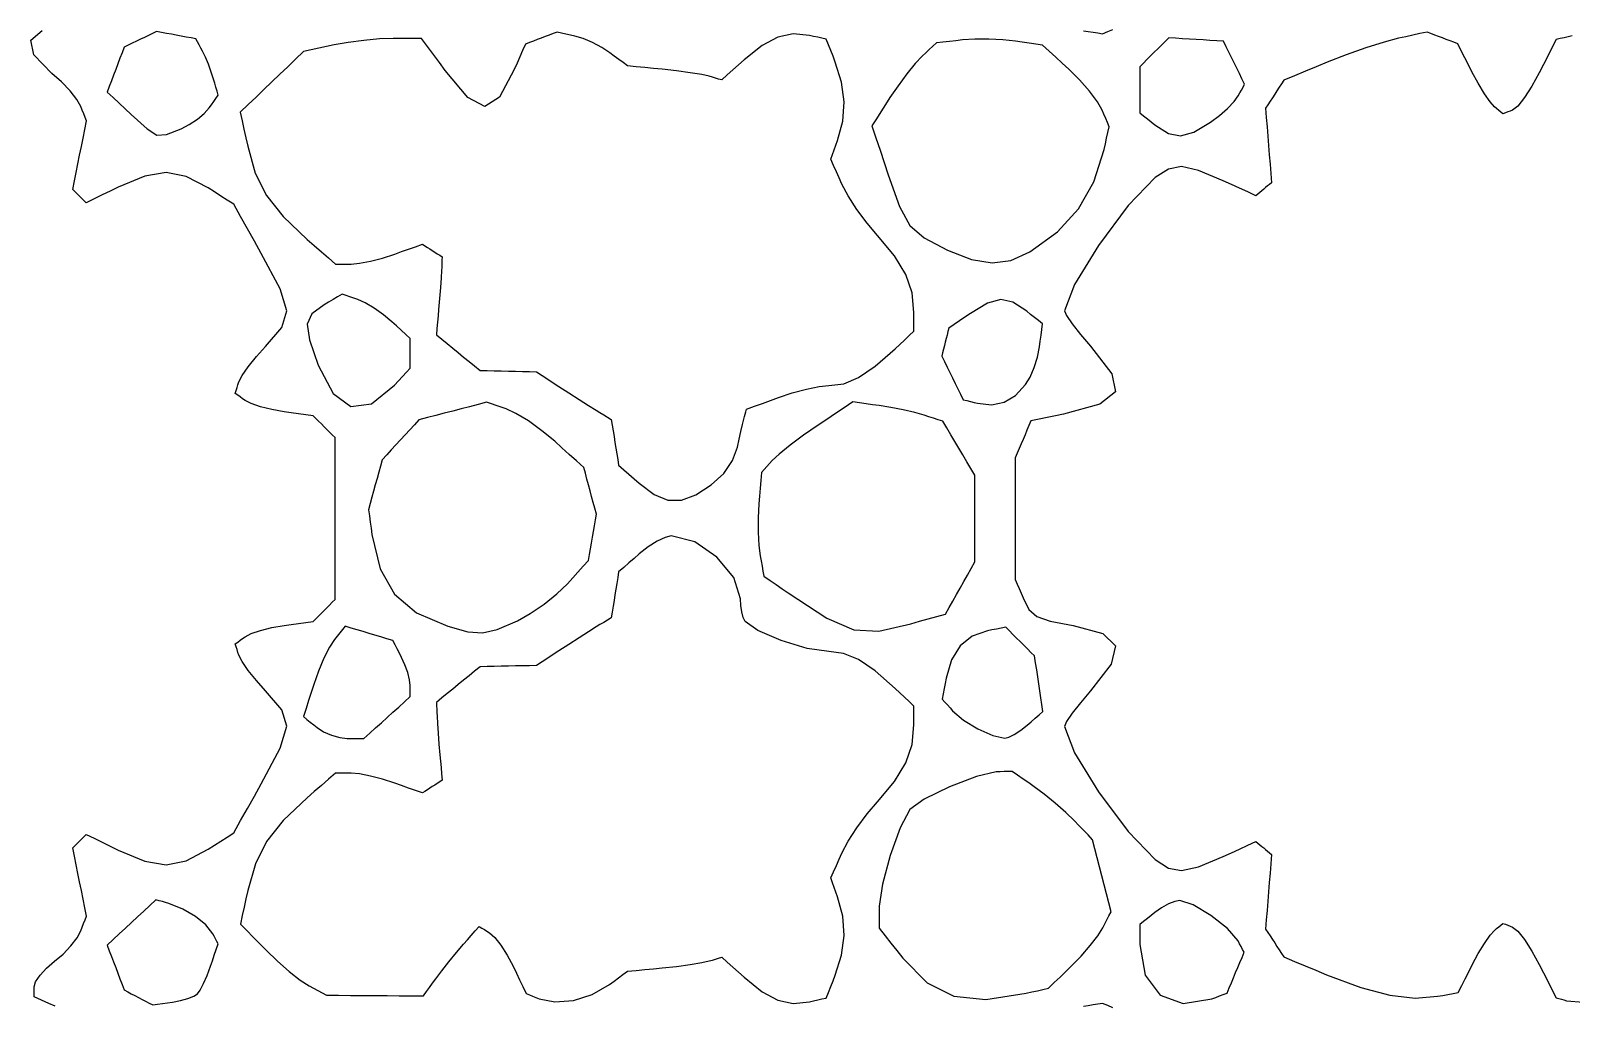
# Model space of a CAD drawing. Extents: x 0 to 409, y 0 to 428.
# Drawn here: x 0.1 to 213, y 146.2 to 281.1 of the extents above; entities that cross this region are included whole.
import ezdxf

# ---------------------------------------------------------------- set-up
doc = ezdxf.new("R2010")
doc.units = 0
doc.layers.add('Layer_1', color=7, linetype='CONTINUOUS')

msp = doc.modelspace()

# ---------------------------------------------------------------- linework, layer by layer
at = {"layer": 'Layer_1', "color": 7}
for points in [[(3.472328, 146.167808), (2.567288, 146.528296), (2.05788, 146.7604), (1.548472, 146.992496), (1.039056, 147.2246), (0.529648, 147.456704), (0.529648, 147.800864), (0.529648, 148.145024), (0.529648, 148.489184), (0.529648, 148.833344), (0.754504, 149.539368), (1.366744, 150.444072), (2.272856, 151.43096), (3.379336, 152.383544), (4.546576, 153.38732), (5.618144, 154.513608), (6.47524, 155.624624), (6.999112, 156.582592), (7.191632, 157.088968), (7.38416, 157.595336), (7.57668, 158.101712), (7.7692, 158.60808), (7.535936, 159.793736), (7.302672, 160.979392), (7.069408, 162.165048), (6.836144, 163.350704), (6.60288, 164.53636), (6.369624, 165.722016), (6.13636, 166.907672), (5.903096, 168.093328), (6.132528, 168.322768), (6.361968, 168.5522), (6.5914, 168.78164), (6.820832, 169.011072), (7.050272, 169.240504), (7.279704, 169.469944), (7.509144, 169.699376), (7.738576, 169.928808), (8.841888, 169.387696), (9.945208, 168.846576), (11.04852, 168.305464), (12.151832, 167.764344), (15.828288, 166.226088), (18.797032, 165.72764), (21.54848, 166.273032), (24.573024, 167.86628), (25.462184, 168.43288), (26.351336, 168.99948), (27.240496, 169.566072), (28.129648, 170.132672), (29.079648, 171.833224), (30.029648, 173.533784), (30.979648, 175.234336), (31.929648, 176.934888), (34.532896, 181.83308), (35.467288, 184.883704), (34.783896, 187.173104), (32.533768, 189.787656), (31.253248, 191.203904), (30.129168, 192.601376), (29.28288, 193.819024), (28.835728, 194.695792), (28.710192, 195.091336), (28.584648, 195.48688), (28.459112, 195.882424), (28.333568, 196.277968), (28.673544, 196.526568), (29.013528, 196.775168), (29.353504, 197.02376), (29.69348, 197.27236), (30.539128, 197.702152), (31.83632, 198.137272), (33.408368, 198.526944), (35.078568, 198.82036), (36.084856, 198.95876), (37.091152, 199.09716), (38.09744, 199.23556), (39.103728, 199.37396), (39.481968, 199.7522), (39.860208, 200.13044), (40.238448, 200.50868), (40.616688, 200.88692), (40.994928, 201.26516), (41.373168, 201.6434), (41.751408, 202.02164), (42.129648, 202.39988), (42.129648, 205.19988), (42.129648, 207.99988), (42.129648, 210.79988), (42.129648, 213.59988), (42.129648, 216.39988), (42.129648, 219.19988), (42.129648, 221.99988), (42.129648, 224.79988), (41.751408, 225.17812), (41.373168, 225.55636), (40.994928, 225.9346), (40.616688, 226.31284), (40.238448, 226.69108), (39.860208, 227.06932), (39.481968, 227.44756), (39.103728, 227.8258), (38.09744, 227.9642), (37.091152, 228.1026), (36.084856, 228.241), (35.078568, 228.3794), (33.408368, 228.672816), (31.83632, 229.062488), (30.539128, 229.497608), (29.69348, 229.9274), (29.353504, 230.176), (29.013528, 230.4246), (28.673544, 230.673192), (28.333568, 230.921792), (28.459112, 231.317336), (28.584648, 231.71288), (28.710192, 232.108424), (28.835728, 232.503968), (29.282888, 233.380736), (30.129176, 234.598384), (31.253248, 235.995856), (32.533768, 237.412104), (34.783888, 240.026656), (35.467288, 242.316056), (34.532896, 245.36668), (31.929648, 250.264872), (30.979648, 251.965424), (30.029648, 253.665984), (29.079648, 255.366536), (28.129648, 257.067088), (27.240496, 257.633688), (26.351336, 258.200288), (25.462184, 258.76688), (24.573024, 259.33348), (21.54848, 260.926728), (18.797032, 261.47212), (15.828288, 260.973672), (12.151832, 259.435416), (11.04852, 258.894304), (9.945208, 258.353184), (8.841888, 257.812072), (7.738576, 257.270952), (7.509144, 257.500384), (7.279704, 257.729824), (7.050272, 257.959256), (6.820832, 258.188688), (6.5914, 258.418128), (6.361968, 258.64756), (6.132528, 258.877), (5.903096, 259.106432), (6.13636, 260.292088), (6.369624, 261.477744), (6.60288, 262.6634), (6.836144, 263.849056), (7.069408, 265.034712), (7.302672, 266.220368), (7.535936, 267.406024), (7.7692, 268.59168), (7.58048, 269.088048), (7.391768, 269.584416), (7.203048, 270.080784), (7.014328, 270.577152), (6.4636, 271.552112), (5.522136, 272.738984), (4.321816, 273.987776), (2.994552, 275.14848), (0.51456, 277.726216), (0.084888, 279.769472), (1.650832, 281.11508)], [(145.561696, 281.072216), (146.223112, 280.96488), (146.884528, 280.857544), (147.545952, 280.750216), (148.207368, 280.64288), (148.913384, 280.937872), (149.6194, 281.232864)], [(20.852368, 267.515504), (21.985936, 268.087048), (23.098816, 268.818624), (24.063088, 269.616072), (24.750832, 270.385224), (25.058008, 270.823784), (25.365184, 271.262336), (25.672368, 271.700896), (25.979544, 272.139456), (25.820464, 272.694144), (25.661376, 273.24884), (25.502296, 273.803536), (25.343216, 274.358224), (25.02532, 275.352064), (24.630152, 276.417872), (24.208048, 277.427816), (23.809336, 278.254072), (23.584944, 278.673344), (23.36056, 279.092608), (23.136168, 279.51188), (22.911784, 279.931152), (22.231224, 280.058824), (21.550664, 280.186496), (20.870112, 280.314176), (20.189552, 280.441848), (19.508992, 280.56952), (18.82844, 280.697192), (18.14788, 280.824872), (17.467328, 280.952544), (16.908152, 280.683472), (16.348976, 280.414408), (15.789808, 280.145336), (15.230632, 279.876272), (14.671456, 279.607208), (14.112288, 279.338136), (13.553112, 279.069072), (12.993944, 278.800008), (12.698944, 278.02368), (12.403944, 277.247344), (12.108944, 276.471016), (11.813944, 275.694688), (11.518944, 274.91836), (11.223944, 274.142032), (10.928944, 273.365704), (10.633944, 272.589376), (11.46336, 271.815704), (12.292776, 271.042032), (13.122192, 270.26836), (13.951608, 269.494688), (16.144992, 267.482456), (17.520808, 266.626816), (18.837208, 266.710312), (20.852368, 267.515504)], [(91.983824, 216.899976), (94.129928, 218.2508), (95.84556, 219.846184), (97.071736, 221.618584), (97.749456, 223.500472), (97.974112, 224.578128), (98.215288, 225.664584), (98.44404, 226.633288), (98.631432, 227.357672), (98.726616, 227.697088), (98.8218, 228.036504), (98.916992, 228.37592), (99.012176, 228.715336), (100.10956, 229.12592), (101.206944, 229.536504), (102.304328, 229.947088), (103.401712, 230.357672), (105.310616, 230.99536), (107.263224, 231.517576), (109.030456, 231.870416), (110.38324, 232.000008), (112.421544, 232.25712), (114.480912, 233.108792), (116.77844, 234.675528), (119.531232, 237.07784), (120.181232, 237.686848), (120.831232, 238.295856), (121.481232, 238.904864), (122.131232, 239.513872), (122.131232, 240.161624), (122.131232, 240.809368), (122.131232, 241.457112), (122.131232, 242.104864), (121.868792, 244.828056), (121.010392, 247.361944), (119.449392, 249.931464), (117.07916, 252.761528), (115.650152, 254.446368), (114.249648, 256.344128), (113.038488, 258.222272), (112.177504, 259.848264), (111.794304, 260.710328), (111.411112, 261.572392), (111.027912, 262.434456), (110.644712, 263.29652), (110.880528, 263.948656), (111.116344, 264.600792), (111.352152, 265.252928), (111.587968, 265.905064), (112.2928, 268.570336), (112.474352, 271.243064), (112.131688, 273.954288), (111.26388, 276.735048), (110.94704, 277.526904), (110.630208, 278.31876), (110.313376, 279.110608), (109.996536, 279.902464), (109.417864, 280.02956), (108.8392, 280.156656), (108.260528, 280.283752), (107.681856, 280.410848), (105.439256, 280.63224), (103.331176, 280.195576), (101.140312, 279.019328), (98.649352, 277.021968), (97.87888, 276.330528), (97.108416, 275.639096), (96.337944, 274.947664), (95.567472, 274.256224), (95.137944, 274.383544), (94.708416, 274.510864), (94.27888, 274.638184), (93.849352, 274.765504), (92.803488, 274.999856), (91.225928, 275.261472), (89.330552, 275.518416), (87.331232, 275.738752), (86.131232, 275.854744), (84.931232, 275.970736), (83.731232, 276.086728), (82.531232, 276.20272), (81.929232, 276.650944), (81.327232, 277.099176), (80.725232, 277.5474), (80.123232, 277.995624), (78.994696, 278.734288), (77.702016, 279.420136), (76.404688, 279.97664), (75.262216, 280.327312), (74.64896, 280.462008), (74.035704, 280.596696), (73.422448, 280.731392), (72.809192, 280.866088), (72.26356, 280.65864), (71.717928, 280.451192), (71.172296, 280.243736), (70.626664, 280.036288), (70.081032, 279.82884), (69.5354, 279.621392), (68.989768, 279.413944), (68.444136, 279.206496), (68.057352, 278.332104), (67.670568, 277.45772), (67.283784, 276.583328), (66.897, 275.708936), (64.835048, 271.899408), (62.847448, 270.60808), (60.502152, 271.827808), (57.367104, 275.551448), (56.54552, 276.663592), (55.723936, 277.775728), (54.902344, 278.887872), (54.08076, 280.000008), (53.096912, 280.000008), (52.113064, 280.000008), (51.129216, 280.000008), (50.145368, 280.000008), (48.284448, 279.928648), (46.126752, 279.734264), (43.939824, 279.446584), (41.99124, 279.09528), (40.936552, 278.869088), (39.881872, 278.642904), (38.827184, 278.416712), (37.772496, 278.19052), (36.680128, 277.140784), (35.58776, 276.091048), (34.495384, 275.041304), (33.403016, 273.991568), (32.310648, 272.941832), (31.218272, 271.892088), (30.125904, 270.842352), (29.033528, 269.792608), (29.289168, 268.618536), (29.544808, 267.444472), (29.80044, 266.2704), (30.05608, 265.096328), (31.113184, 261.376856), (32.651656, 258.277992), (34.94936, 255.364224), (38.28416, 252.20004), (39.260728, 251.35004), (40.237296, 250.50004), (41.213856, 249.65004), (42.190424, 248.80004), (42.733024, 248.79924), (43.275624, 248.79844), (43.818224, 248.79764), (44.360824, 248.79684), (45.506416, 248.903768), (47.02116, 249.198088), (48.707896, 249.634736), (50.369472, 250.168632), (51.329032, 250.512568), (52.288592, 250.856504), (53.248152, 251.20044), (54.207712, 251.544376), (54.548152, 251.326088), (54.888592, 251.1078), (55.229032, 250.889504), (55.569472, 250.671216), (55.909912, 250.452928), (56.250352, 250.23464), (56.590792, 250.016344), (56.931232, 249.798056), (56.908912, 249.3234), (56.886592, 248.848744), (56.864272, 248.374088), (56.841952, 247.899432), (56.782752, 246.887368), (56.687616, 245.535296), (56.56964, 244.019792), (56.441944, 242.517464), (56.364264, 241.646632), (56.286584, 240.7758), (56.208904, 239.90496), (56.131224, 239.034128), (56.885496, 238.416528), (57.639776, 237.798928), (58.394048, 237.181328), (59.14832, 236.563728), (59.902592, 235.946128), (60.656872, 235.328528), (61.411144, 234.710928), (62.165416, 234.093328), (63.14356, 234.071168), (64.121704, 234.049008), (65.099856, 234.026848), (66.078, 234.004688), (67.056144, 233.982528), (68.034296, 233.960368), (69.01244, 233.938208), (69.990584, 233.916048), (70.75816, 233.408696), (71.525744, 232.901344), (72.29332, 232.393984), (73.060904, 231.886632), (74.417888, 230.998128), (75.842984, 230.079152), (77.166888, 229.238096), (78.220304, 228.583336), (78.742576, 228.264864), (79.26484, 227.9464), (79.787112, 227.627928), (80.309384, 227.309456), (80.436008, 226.517584), (80.562632, 225.725712), (80.689264, 224.93384), (80.815888, 224.141968), (80.942512, 223.350096), (81.069136, 222.558232), (81.19576, 221.76636), (81.322384, 220.974488), (82.030448, 220.3528), (82.738512, 219.731112), (83.446576, 219.109424), (84.15464, 218.487736), (86.249088, 216.920368), (88.13584, 216.157008), (89.989288, 216.162608), (91.983816, 216.90124), (91.983816, 216.901248), (91.983816, 216.901264), (91.983816, 216.901272), (91.983824, 216.899976)], [(138.131232, 250.486992), (141.978168, 253.248928), (144.893712, 256.41756), (146.995904, 260.155336), (148.402784, 264.624744), (148.580672, 265.416464), (148.75856, 266.208184), (148.936448, 266.999904), (149.114336, 267.791624), (148.870696, 268.367672), (148.627064, 268.94372), (148.383424, 269.519768), (148.139784, 270.095816), (147.474784, 271.253896), (146.384568, 272.703768), (145.020288, 274.260264), (143.533096, 275.738264), (142.625064, 276.572832), (141.717024, 277.407392), (140.808984, 278.24196), (139.900952, 279.07652), (138.967168, 279.216552), (138.033384, 279.356584), (137.099592, 279.496608), (136.165808, 279.63664), (134.431504, 279.822112), (132.470512, 279.91304), (130.523504, 279.9044), (128.831144, 279.791064), (127.931256, 279.689632), (127.031376, 279.5882), (126.131496, 279.486776), (125.231608, 279.385344), (124.740232, 278.923712), (124.248848, 278.462088), (123.757464, 278.000464), (123.266088, 277.538832), (122.30636, 276.51556), (121.146216, 275.094432), (119.931872, 273.463408), (118.809576, 271.810448), (118.186824, 270.839976), (117.56408, 269.869504), (116.941328, 268.89904), (116.318584, 267.928568), (116.882728, 266.230816), (117.446872, 264.533064), (118.011016, 262.835304), (118.57516, 261.137552), (120.13368, 256.736296), (121.558064, 254.120648), (123.541264, 252.411016), (126.77628, 250.727784), (130.069256, 249.426472), (132.9232, 248.955464), (135.542424, 249.310416), (138.131232, 250.486992)], [(213.108064, 280.345392), (212.55228, 280.22472), (211.996504, 280.104056), (211.44072, 279.983384), (210.884944, 279.86272), (210.30056, 278.705048), (209.716184, 277.547376), (209.1318, 276.389704), (208.547424, 275.232032), (207.533992, 273.393432), (206.502672, 271.810488), (205.574152, 270.652032), (204.869104, 270.08688), (204.533944, 269.958256), (204.198784, 269.82964), (203.863624, 269.701016), (203.528464, 269.5724), (203.2382, 269.813288), (202.947944, 270.054176), (202.65768, 270.295064), (202.367424, 270.535952), (201.76144, 271.216328), (200.969744, 272.356536), (200.094944, 273.797632), (199.239664, 275.380632), (198.748, 276.350912), (198.256344, 277.321192), (197.76468, 278.291472), (197.273024, 279.261752), (196.744104, 279.46284), (196.215184, 279.663936), (195.686264, 279.865024), (195.157344, 280.06612), (194.628424, 280.267216), (194.099504, 280.468304), (193.570584, 280.6694), (193.041664, 280.870496), (192.05964, 280.659888), (191.077624, 280.44928), (190.0956, 280.23868), (189.113584, 280.028072), (187.117376, 279.504896), (184.585952, 278.70316), (181.844072, 277.732048), (179.216464, 276.700728), (177.7242, 276.079496), (176.231944, 275.458264), (174.73968, 274.83704), (173.247424, 274.215808), (172.930992, 273.73288), (172.614568, 273.249944), (172.298136, 272.767016), (171.981712, 272.284088), (171.66528, 271.80116), (171.348856, 271.318224), (171.032424, 270.835296), (170.716, 270.352368), (170.819464, 269.06336), (170.922936, 267.774352), (171.0264, 266.485352), (171.129872, 265.196344), (171.233344, 263.907336), (171.336808, 262.618336), (171.44028, 261.329336), (171.543752, 260.040328), (171.274816, 259.817128), (171.00588, 259.593936), (170.736952, 259.370736), (170.468016, 259.147544), (170.19908, 258.924352), (169.930152, 258.70116), (169.661216, 258.47796), (169.392288, 258.254768), (168.260488, 258.77292), (167.128688, 259.291072), (165.996888, 259.809232), (164.865088, 260.327384), (161.468016, 261.75028), (159.123776, 262.278448), (157.295008, 261.935752), (155.444384, 260.746088), (151.723096, 256.884816), (147.617928, 251.38604), (144.297712, 245.96812), (142.931232, 242.349424), (143.215296, 241.678464), (143.988736, 240.527488), (145.133416, 239.05788), (146.531232, 237.431032), (149.4804, 233.636288), (149.964728, 231.113456), (147.802424, 229.404048), (142.811712, 228.049576), (141.681832, 227.817184), (140.55196, 227.584784), (139.42208, 227.352384), (138.2922, 227.119992), (138.02208, 226.479992), (137.75196, 225.84), (137.481832, 225.2), (137.211712, 224.56), (136.941592, 223.92), (136.671472, 223.280008), (136.401352, 222.640008), (136.131232, 222.000008), (136.131232, 219.900008), (136.131232, 217.800008), (136.131232, 215.700008), (136.131232, 213.600008), (136.131232, 211.500008), (136.131232, 209.400008), (136.131232, 207.300008), (136.131232, 205.200008), (136.402744, 204.556656), (136.674256, 203.913312), (136.94576, 203.26996), (137.217272, 202.626608), (138.023896, 201.029408), (139.098496, 200.049984), (140.957288, 199.401936), (144.116504, 198.798856), (148.243968, 197.698064), (149.9704, 196.020024), (149.373568, 193.473928), (146.531232, 189.768984), (145.133424, 188.142136), (143.988736, 186.672528), (143.215296, 185.521552), (142.931232, 184.850592), (144.297712, 181.231896), (147.617936, 175.813984), (151.723096, 170.3152), (155.444384, 166.453928), (157.295008, 165.264264), (159.123776, 164.921568), (161.468016, 165.449736), (164.865088, 166.872632), (165.996888, 167.390784), (167.128688, 167.908944), (168.260488, 168.427096), (169.392288, 168.945248), (169.661224, 168.722056), (169.930152, 168.498864), (170.199088, 168.275664), (170.468016, 168.052472), (170.736952, 167.82928), (171.005888, 167.60608), (171.274816, 167.382888), (171.543752, 167.159688), (171.44028, 165.870688), (171.336816, 164.58168), (171.233344, 163.29268), (171.129872, 162.003672), (171.026408, 160.714664), (170.922936, 159.425664), (170.819472, 158.136656), (170.716, 156.847648), (171.032432, 156.36472), (171.348856, 155.881792), (171.66528, 155.398856), (171.981712, 154.915928), (172.298136, 154.433), (172.614568, 153.950072), (172.930992, 153.467136), (173.247424, 152.984208), (174.726104, 152.368632), (176.204792, 151.753056), (177.683472, 151.137472), (179.16216, 150.521896), (183.894336, 148.74488), (187.909184, 147.6788), (191.38464, 147.289064), (194.498624, 147.541104), (195.20948, 147.674464), (195.920344, 147.807824), (196.6312, 147.941176), (197.342064, 148.074536), (197.825104, 149.027784), (198.308144, 149.981024), (198.791184, 150.934272), (199.274224, 151.88752), (200.116072, 153.444064), (200.97988, 154.863488), (201.76416, 155.989064), (202.367424, 156.664064), (202.65768, 156.904952), (202.947944, 157.14584), (203.2382, 157.386728), (203.528464, 157.627616), (203.863624, 157.498992), (204.198784, 157.370376), (204.533944, 157.24176), (204.869104, 157.113136), (205.574392, 156.547504), (206.50356, 155.387728), (207.535848, 153.802832), (208.550464, 151.961856), (209.135624, 150.802656), (209.720784, 149.643448), (210.305944, 148.484248), (210.891104, 147.325048), (211.24612, 147.228368), (211.601144, 147.13168), (211.95616, 147.035), (212.311184, 146.93832), (214.655032, 146.748352)], [(163.125544, 268.415272), (164.345576, 269.325752), (165.475088, 270.315016), (166.388272, 271.263728), (166.959344, 272.052528), (167.17636, 272.458024), (167.393376, 272.86352), (167.610392, 273.269024), (167.827408, 273.67452), (167.465384, 274.415208), (167.10336, 275.155888), (166.741344, 275.896576), (166.37932, 276.637264), (166.017296, 277.377952), (165.655272, 278.118632), (165.293256, 278.85932), (164.931232, 279.600008), (163.983024, 279.660888), (163.034816, 279.721768), (162.086616, 279.782648), (161.138408, 279.843528), (160.1902, 279.904408), (159.241992, 279.965288), (158.293792, 280.026168), (157.345584, 280.087048), (156.843792, 279.585256), (156.341992, 279.083464), (155.8402, 278.581664), (155.338408, 278.079872), (154.836616, 277.57808), (154.334816, 277.076288), (153.833024, 276.574488), (153.331232, 276.072696), (153.331232, 275.27812), (153.331232, 274.483544), (153.331232, 273.688968), (153.331232, 272.894392), (153.331232, 272.099816), (153.331232, 271.305248), (153.331232, 270.510672), (153.331232, 269.716096), (153.858208, 269.301584), (154.385176, 268.887064), (154.912152, 268.472552), (155.43912, 268.058032), (157.288328, 266.86132), (158.958008, 266.511368), (160.789848, 267.02404), (163.125544, 268.415272)], [(50.331232, 232.041184), (50.881232, 232.6372), (51.431232, 233.233216), (51.981232, 233.829232), (52.531232, 234.425248), (52.531232, 234.933368), (52.531232, 235.441488), (52.531232, 235.949608), (52.531232, 236.457728), (52.531232, 236.965848), (52.531232, 237.473968), (52.531232, 237.98208), (52.531232, 238.4902), (51.893792, 239.072416), (51.256344, 239.654632), (50.618904, 240.23684), (49.981464, 240.819056), (48.821064, 241.782696), (47.546424, 242.684912), (46.312072, 243.424592), (45.272504, 243.900608), (44.732704, 244.088784), (44.192904, 244.27696), (43.653104, 244.465128), (43.113304, 244.653304), (42.490544, 244.274584), (41.867784, 243.895864), (41.245024, 243.517136), (40.622264, 243.138416), (38.94432, 241.904456), (38.28464, 240.49824), (38.584488, 238.337408), (39.78512, 234.839616), (41.861608, 230.892544), (44.320344, 229.108088), (47.147992, 229.489792), (50.331232, 232.041184)], [(137.565072, 232.151752), (138.174928, 233.175936), (138.738888, 234.495872), (139.194184, 235.941264), (139.478056, 237.3418), (139.585464, 238.142616), (139.69288, 238.943432), (139.800288, 239.744248), (139.907704, 240.545064), (139.358672, 240.976936), (138.80964, 241.4088), (138.260616, 241.840672), (137.711584, 242.272536), (135.812704, 243.512936), (134.121424, 243.886328), (132.278984, 243.379112), (129.926592, 241.97772), (129.182576, 241.472152), (128.43856, 240.966584), (127.694544, 240.461008), (126.950528, 239.95544), (126.828224, 239.46816), (126.705928, 238.98088), (126.583624, 238.4936), (126.461328, 238.00632), (126.339032, 237.51904), (126.216728, 237.03176), (126.094432, 236.54448), (125.972136, 236.0572), (126.342024, 235.304792), (126.711904, 234.552384), (127.081792, 233.799968), (127.45168, 233.04756), (127.821568, 232.295144), (128.191456, 231.542736), (128.561344, 230.79032), (128.931232, 230.037912), (129.431232, 229.916432), (129.931232, 229.794952), (130.431232, 229.673472), (130.931232, 229.551992), (132.845144, 229.345808), (134.579496, 229.706744), (136.148184, 230.64024), (137.565072, 232.151752)], [(67.331232, 199.482288), (69.114288, 200.462144), (71.012216, 201.750192), (72.798144, 203.179112), (74.245216, 204.581568), (74.973712, 205.389728), (75.702208, 206.197888), (76.430704, 207.00604), (77.1592, 207.8142), (77.29448, 208.614904), (77.42976, 209.415608), (77.565032, 210.216304), (77.700312, 211.017008), (77.835592, 211.817704), (77.970864, 212.618408), (78.106144, 213.419112), (78.241424, 214.219808), (78.024064, 215.027024), (77.806704, 215.83424), (77.589344, 216.641456), (77.371984, 217.448672), (77.154624, 218.255888), (76.937264, 219.063104), (76.719904, 219.87032), (76.502544, 220.677536), (75.499208, 221.579616), (74.495872, 222.481696), (73.492544, 223.383784), (72.489208, 224.285864), (70.717104, 225.757472), (68.858856, 227.096928), (67.135056, 228.156496), (65.766304, 228.788432), (65.088912, 229.011992), (64.41152, 229.235552), (63.734128, 229.459112), (63.056736, 229.682672), (61.891048, 229.380328), (60.72536, 229.077984), (59.559672, 228.77564), (58.393984, 228.473296), (57.228296, 228.170952), (56.062608, 227.8686), (54.89692, 227.566256), (53.731232, 227.263912), (53.093272, 226.571992), (52.455304, 225.88008), (51.817336, 225.18816), (51.179376, 224.49624), (50.541416, 223.80432), (49.903448, 223.112408), (49.26548, 222.420496), (48.62752, 221.728576), (48.394864, 220.864576), (48.162216, 220.000568), (47.929568, 219.136568), (47.696912, 218.272568), (47.464264, 217.408568), (47.231608, 216.544568), (46.99896, 215.68056), (46.766312, 214.81656), (46.883184, 213.963848), (47.000064, 213.111144), (47.116944, 212.258432), (47.233816, 211.405728), (48.344216, 206.673304), (50.327096, 203.145936), (53.387696, 200.575504), (57.731232, 198.713856), (60.466824, 197.94724), (62.496536, 197.781184), (64.5436, 198.273568), (67.331232, 199.482288)], [(121.71568, 199.064128), (122.911792, 199.398152), (124.107904, 199.732176), (125.304016, 200.066192), (126.500128, 200.400216), (127.004016, 201.300192), (127.507904, 202.200168), (128.011792, 203.100136), (128.51568, 204.000112), (129.019568, 204.900088), (129.523456, 205.800056), (130.027344, 206.700032), (130.531232, 207.600008), (130.531232, 209.100008), (130.531232, 210.600008), (130.531232, 212.100008), (130.531232, 213.600008), (130.531232, 215.100008), (130.531232, 216.600008), (130.531232, 218.100008), (130.531232, 219.600008), (129.982048, 220.534232), (129.432864, 221.468448), (128.88368, 222.402672), (128.334496, 223.336888), (127.785312, 224.271112), (127.236128, 225.205328), (126.686952, 226.139552), (126.137768, 227.073768), (125.486952, 227.278792), (124.836128, 227.483824), (124.185312, 227.688856), (123.534496, 227.89388), (122.238496, 228.25224), (120.634192, 228.621728), (118.925608, 228.958824), (117.31676, 229.220016), (116.413136, 229.34652), (115.50952, 229.473024), (114.605896, 229.599528), (113.70228, 229.726032), (112.496392, 228.920768), (111.290504, 228.115512), (110.084616, 227.310248), (108.878728, 226.504984), (106.887696, 225.123768), (105.032296, 223.744152), (103.519928, 222.526096), (102.557992, 221.629576), (102.183696, 221.215984), (101.8094, 220.8024), (101.435104, 220.388808), (101.060808, 219.975216), (100.970616, 218.887584), (100.880416, 217.799952), (100.790224, 216.71232), (100.700032, 215.624688), (100.60172, 213.712824), (100.60092, 211.723296), (100.691712, 209.891432), (100.868776, 208.452576), (101.001112, 207.747184), (101.13344, 207.041784), (101.265776, 206.336392), (101.398112, 205.630992), (102.239776, 205.053192), (103.08144, 204.475392), (103.923104, 203.897584), (104.764768, 203.319784), (110.084408, 199.849072), (113.825096, 198.198224), (117.2734, 198.04424), (121.71568, 199.064128)], [(80.065048, 149.160008), (80.681592, 149.619328), (81.298136, 150.078648), (81.914688, 150.537976), (82.531232, 150.997296), (83.731232, 151.113288), (84.931232, 151.22928), (86.131232, 151.345272), (87.331232, 151.461264), (89.330552, 151.6816), (91.225928, 151.938536), (92.803488, 152.20016), (93.849352, 152.434512), (94.27888, 152.561832), (94.708408, 152.689152), (95.137944, 152.816472), (95.567472, 152.943792), (96.337944, 152.252352), (97.108408, 151.56092), (97.87888, 150.86948), (98.649352, 150.178048), (101.140312, 148.180688), (103.331176, 147.00444), (105.439256, 146.567776), (107.681856, 146.789168), (108.260528, 146.916264), (108.8392, 147.04336), (109.417864, 147.170456), (109.996536, 147.297552), (110.313376, 148.089408), (110.630208, 148.881256), (110.94704, 149.673112), (111.26388, 150.464968), (112.131688, 153.245728), (112.474352, 155.956952), (112.2928, 158.62968), (111.587968, 161.294952), (111.352152, 161.947088), (111.116344, 162.599224), (110.880528, 163.25136), (110.644712, 163.903496), (111.027912, 164.76556), (111.411104, 165.627624), (111.794304, 166.489688), (112.177504, 167.351752), (113.038488, 168.977744), (114.249648, 170.855888), (115.650152, 172.753648), (117.07916, 174.438488), (119.449392, 177.268552), (121.010392, 179.838072), (121.868792, 182.37196), (122.131232, 185.095152), (122.131232, 185.742904), (122.131232, 186.390648), (122.131232, 187.038392), (122.131232, 187.686144), (121.481232, 188.295152), (120.831232, 188.90416), (120.181232, 189.513168), (119.531232, 190.122176), (116.775264, 192.52704), (114.475488, 194.093496), (112.411224, 194.943744), (110.361808, 195.200008), (107.376544, 195.647784), (103.76612, 196.742016), (100.56456, 198.109112), (98.805888, 199.375432), (98.55248, 199.938336), (98.34312, 200.7136), (98.199536, 201.598944), (98.143456, 202.49212), (97.224256, 205.452904), (94.91352, 208.26844), (91.831584, 210.372792), (88.598776, 211.200008), (87.749424, 211.003784), (86.6284, 210.469528), (85.381528, 209.678816), (84.154624, 208.713256), (83.44656, 208.091568), (82.738496, 207.46988), (82.030432, 206.848192), (81.322368, 206.226504), (81.195744, 205.434632), (81.06912, 204.642768), (80.942496, 203.850896), (80.815872, 203.059024), (80.689248, 202.267152), (80.562616, 201.47528), (80.435992, 200.683408), (80.309368, 199.891536), (79.787096, 199.573064), (79.264824, 199.2546), (78.74256, 198.936128), (78.220288, 198.617656), (77.166872, 197.962896), (75.842968, 197.12184), (74.417872, 196.202864), (73.060888, 195.31436), (72.293304, 194.807008), (71.525728, 194.299656), (70.758144, 193.792296), (69.990568, 193.284944), (69.012424, 193.262784), (68.03428, 193.240624), (67.056128, 193.218464), (66.077984, 193.196304), (65.09984, 193.174144), (64.121688, 193.151984), (63.143544, 193.129824), (62.1654, 193.107664), (61.411128, 192.492992), (60.656856, 191.87832), (59.902576, 191.26364), (59.148304, 190.648968), (58.394032, 190.034296), (57.63976, 189.419624), (56.88548, 188.804952), (56.131208, 188.19028), (56.153528, 187.71652), (56.175848, 187.24276), (56.198168, 186.768992), (56.220488, 186.295232), (56.279688, 185.284144), (56.374824, 183.932064), (56.4928, 182.415632), (56.620496, 180.911512), (56.698176, 180.039344), (56.775856, 179.167176), (56.853536, 178.295), (56.931216, 177.422832), (56.590776, 177.202056), (56.250336, 176.98128), (55.909896, 176.760504), (55.569456, 176.539728), (55.229016, 176.318952), (54.888576, 176.098176), (54.548136, 175.877392), (54.207696, 175.656616), (53.248136, 176.000552), (52.288576, 176.344488), (51.329016, 176.688424), (50.369456, 177.03236), (48.70788, 177.566224), (47.021144, 178.002824), (45.5064, 178.297136), (44.360808, 178.404152), (43.818208, 178.403352), (43.275608, 178.402552), (42.733008, 178.401752), (42.190408, 178.400952), (41.21384, 177.550952), (40.23728, 176.700952), (39.260712, 175.850952), (38.284144, 175.000952), (34.954824, 171.842368), (32.658088, 168.935088), (31.12092, 165.8526), (30.07032, 162.168376), (29.818248, 161.010232), (29.566176, 159.852088), (29.314096, 158.693944), (29.062024, 157.5358), (29.945672, 156.627904), (30.82932, 155.720008), (31.712968, 154.812104), (32.596616, 153.904208), (34.158408, 152.392456), (35.797928, 150.96088), (37.32044, 149.770928), (38.531216, 148.98404), (39.131216, 148.661896), (39.731216, 148.339752), (40.331216, 148.0176), (40.931216, 147.695456), (42.608784, 147.683616), (44.28636, 147.671776), (45.963928, 147.659936), (47.641496, 147.648096), (49.319064, 147.636256), (50.99664, 147.624416), (52.674208, 147.612576), (54.351776, 147.600736), (54.774208, 148.18652), (55.19664, 148.772296), (55.619064, 149.35808), (56.041496, 149.943856), (56.867576, 151.047512), (57.867712, 152.3204), (58.915776, 153.605008), (59.885616, 154.743856), (60.424216, 155.35808), (60.962816, 155.972296), (61.501416, 156.58652), (62.040016, 157.200736), (62.401416, 156.98212), (62.762816, 156.763496), (63.124216, 156.54488), (63.485616, 156.326256), (64.189376, 155.690552), (65.036912, 154.606128), (65.92156, 153.224816), (66.73664, 151.698472), (67.187992, 150.760144), (67.639352, 149.821824), (68.090704, 148.883496), (68.542056, 147.945168), (68.990704, 147.758288), (69.439344, 147.5714), (69.887992, 147.38452), (70.336632, 147.197632), (72.521336, 146.755464), (75.069144, 146.975256), (77.6828, 147.797008), (80.065032, 149.160736), (80.065032, 149.16076), (80.065032, 149.160784), (80.065032, 149.160808), (80.065048, 149.160008)], [(49.328928, 186.093096), (50.129504, 186.816368), (50.93008, 187.53964), (51.730656, 188.262912), (52.531232, 188.986184), (52.531232, 189.37284), (52.531232, 189.759504), (52.531232, 190.14616), (52.531232, 190.532824), (52.436176, 191.317176), (52.17736, 192.309448), (51.79432, 193.382456), (51.326568, 194.409016), (51.0254, 194.991408), (50.72424, 195.573792), (50.423072, 196.156184), (50.121912, 196.738576), (49.296904, 196.985752), (48.471896, 197.232928), (47.646888, 197.480112), (46.82188, 197.727288), (45.996872, 197.974464), (45.171856, 198.221648), (44.346848, 198.468824), (43.52184, 198.716), (43.153312, 198.260888), (42.784784, 197.805776), (42.416256, 197.350664), (42.047728, 196.895552), (41.365208, 195.839256), (40.59656, 194.308944), (39.835976, 192.509672), (39.177616, 190.646472), (38.828616, 189.539312), (38.479616, 188.43216), (38.130616, 187.325008), (37.781616, 186.217848), (38.247472, 185.840616), (38.713328, 185.463384), (39.179192, 185.08616), (39.645048, 184.708928), (40.550784, 184.12304), (41.639392, 183.643256), (42.773952, 183.319072), (43.817552, 183.200008), (44.394816, 183.200008), (44.972088, 183.200008), (45.549352, 183.200008), (46.126624, 183.200008), (46.9272, 183.92328), (47.727776, 184.646552), (48.528352, 185.369824), (49.328928, 186.093096)], [(137.799128, 185.05548), (138.338408, 185.519352), (138.877688, 185.983216), (139.416968, 186.447088), (139.956248, 186.91096), (139.812096, 187.8722), (139.667952, 188.83344), (139.5238, 189.794688), (139.379656, 190.755928), (139.235512, 191.717168), (139.09136, 192.678408), (138.947216, 193.639656), (138.803072, 194.600896), (138.305832, 195.098136), (137.808592, 195.595368), (137.31136, 196.092608), (136.81412, 196.589848), (136.31688, 197.08708), (135.81964, 197.58432), (135.322408, 198.081552), (134.825168, 198.578792), (134.188424, 198.45584), (133.55168, 198.332888), (132.914944, 198.209944), (132.2782, 198.086992), (130.163624, 197.34556), (128.517544, 196.019328), (127.325784, 194.092048), (126.574152, 191.547456), (126.43776, 190.82044), (126.301376, 190.093424), (126.164984, 189.366416), (126.0286, 188.6394), (126.391432, 188.232152), (126.754256, 187.824896), (127.117088, 187.417648), (127.47992, 187.0104), (128.97216, 185.73672), (130.964728, 184.528128), (133.016568, 183.615904), (134.686624, 183.23132), (135.227792, 183.365576), (135.995016, 183.754256), (136.886176, 184.337504), (137.799128, 185.05548)], [(137.635248, 147.958328), (138.411256, 148.13836), (139.187256, 148.318392), (139.963264, 148.498424), (140.739264, 148.678456), (141.529744, 149.443648), (142.320224, 150.208848), (143.110704, 150.97404), (143.901184, 151.73924), (145.22008, 153.101424), (146.47372, 154.547688), (147.520456, 155.905368), (148.218616, 157.001784), (148.507496, 157.552216), (148.796376, 158.102656), (149.085248, 158.653088), (149.374128, 159.203528), (149.0536, 160.453088), (148.733072, 161.702656), (148.412544, 162.952216), (148.092016, 164.201784), (147.771488, 165.451344), (147.450968, 166.700904), (147.13044, 167.950472), (146.809912, 169.200032), (146.18588, 169.85), (145.561848, 170.49996), (144.937808, 171.149928), (144.313776, 171.799896), (143.103024, 172.97676), (141.651664, 174.2592), (140.14204, 175.492296), (138.756496, 176.521128), (137.991208, 177.051472), (137.225928, 177.581808), (136.46064, 178.112152), (135.695352, 178.642496), (135.14984, 178.625616), (134.60432, 178.608736), (134.058808, 178.591856), (133.513288, 178.574976), (130.759816, 177.939632), (127.026888, 176.504864), (123.546312, 174.805832), (121.549944, 173.37768), (120.226896, 170.820056), (118.85048, 167.001448), (117.769112, 163.02668), (117.331232, 160.000576), (117.331232, 159.236336), (117.331232, 158.472088), (117.331232, 157.707848), (117.331232, 156.943608), (118.145008, 155.914104), (118.958776, 154.884608), (119.772552, 153.855104), (120.58632, 152.825608), (123.941032, 149.422664), (127.624808, 147.555896), (132.051576, 147.107144), (137.635248, 147.958224), (137.635248, 147.958232), (137.635248, 147.958232), (137.635248, 147.95824), (137.635248, 147.958328)], [(23.122024, 147.8708), (23.488992, 148.398024), (23.949352, 149.294736), (24.444264, 150.435456), (24.91492, 151.694712), (25.180928, 152.468472), (25.446928, 153.242232), (25.712936, 154.015984), (25.978944, 154.789744), (25.790944, 155.141032), (25.602936, 155.492312), (25.414936, 155.8436), (25.226936, 156.19488), (24.283288, 157.412528), (22.847136, 158.588096), (21.08196, 159.6094), (19.15124, 160.364264), (18.70624, 160.496984), (18.26124, 160.629696), (17.816248, 160.762416), (17.371248, 160.895128), (16.529088, 160.109568), (15.68692, 159.324008), (14.84476, 158.538448), (14.0026, 157.752888), (13.160432, 156.967328), (12.318272, 156.18176), (11.476104, 155.3962), (10.633944, 154.61064), (10.928592, 153.836488), (11.223232, 153.062328), (11.51788, 152.288176), (11.812528, 151.514024), (12.107176, 150.739872), (12.401816, 149.965712), (12.696464, 149.19156), (12.991112, 148.417408), (13.483624, 148.158312), (13.976136, 147.899216), (14.468656, 147.640128), (14.961168, 147.381032), (15.45368, 147.121944), (15.9462, 146.862848), (16.438712, 146.603752), (16.931232, 146.344664), (17.613968, 146.44432), (18.296704, 146.543976), (18.979448, 146.643632), (19.662184, 146.743288), (20.780072, 146.955584), (21.805032, 147.238928), (22.62352, 147.556336), (23.122024, 147.8708)], [(163.317848, 147.19492), (163.840544, 147.393648), (164.363232, 147.592376), (164.885928, 147.791104), (165.408624, 147.989832), (165.703544, 148.695672), (165.998464, 149.401512), (166.293376, 150.107352), (166.588296, 150.813192), (166.883216, 151.519032), (167.178128, 152.224864), (167.473048, 152.930704), (167.767968, 153.636544), (167.558384, 154.02816), (167.348792, 154.419776), (167.139208, 154.811392), (166.929624, 155.203008), (165.477088, 156.897136), (163.16296, 158.73004), (160.713112, 160.198672), (158.853408, 160.800008), (158.179832, 160.669176), (157.311568, 160.312952), (156.360656, 159.785736), (155.43912, 159.141944), (154.912152, 158.727424), (154.385176, 158.312912), (153.858208, 157.898392), (153.331232, 157.48388), (153.331232, 156.788464), (153.331232, 156.093048), (153.331232, 155.397632), (153.331232, 154.702216), (154.081088, 150.468552), (156.163064, 147.680128), (159.325784, 146.525928), (163.317848, 147.19492)], [(149.619448, 145.966552), (148.913432, 146.261544), (148.207416, 146.556536), (147.546, 146.4492), (146.884576, 146.341872), (146.22316, 146.234536), (145.561744, 146.1272)]]:
    msp.add_lwpolyline(points, dxfattribs=at)

doc.saveas('drawing.dxf')
